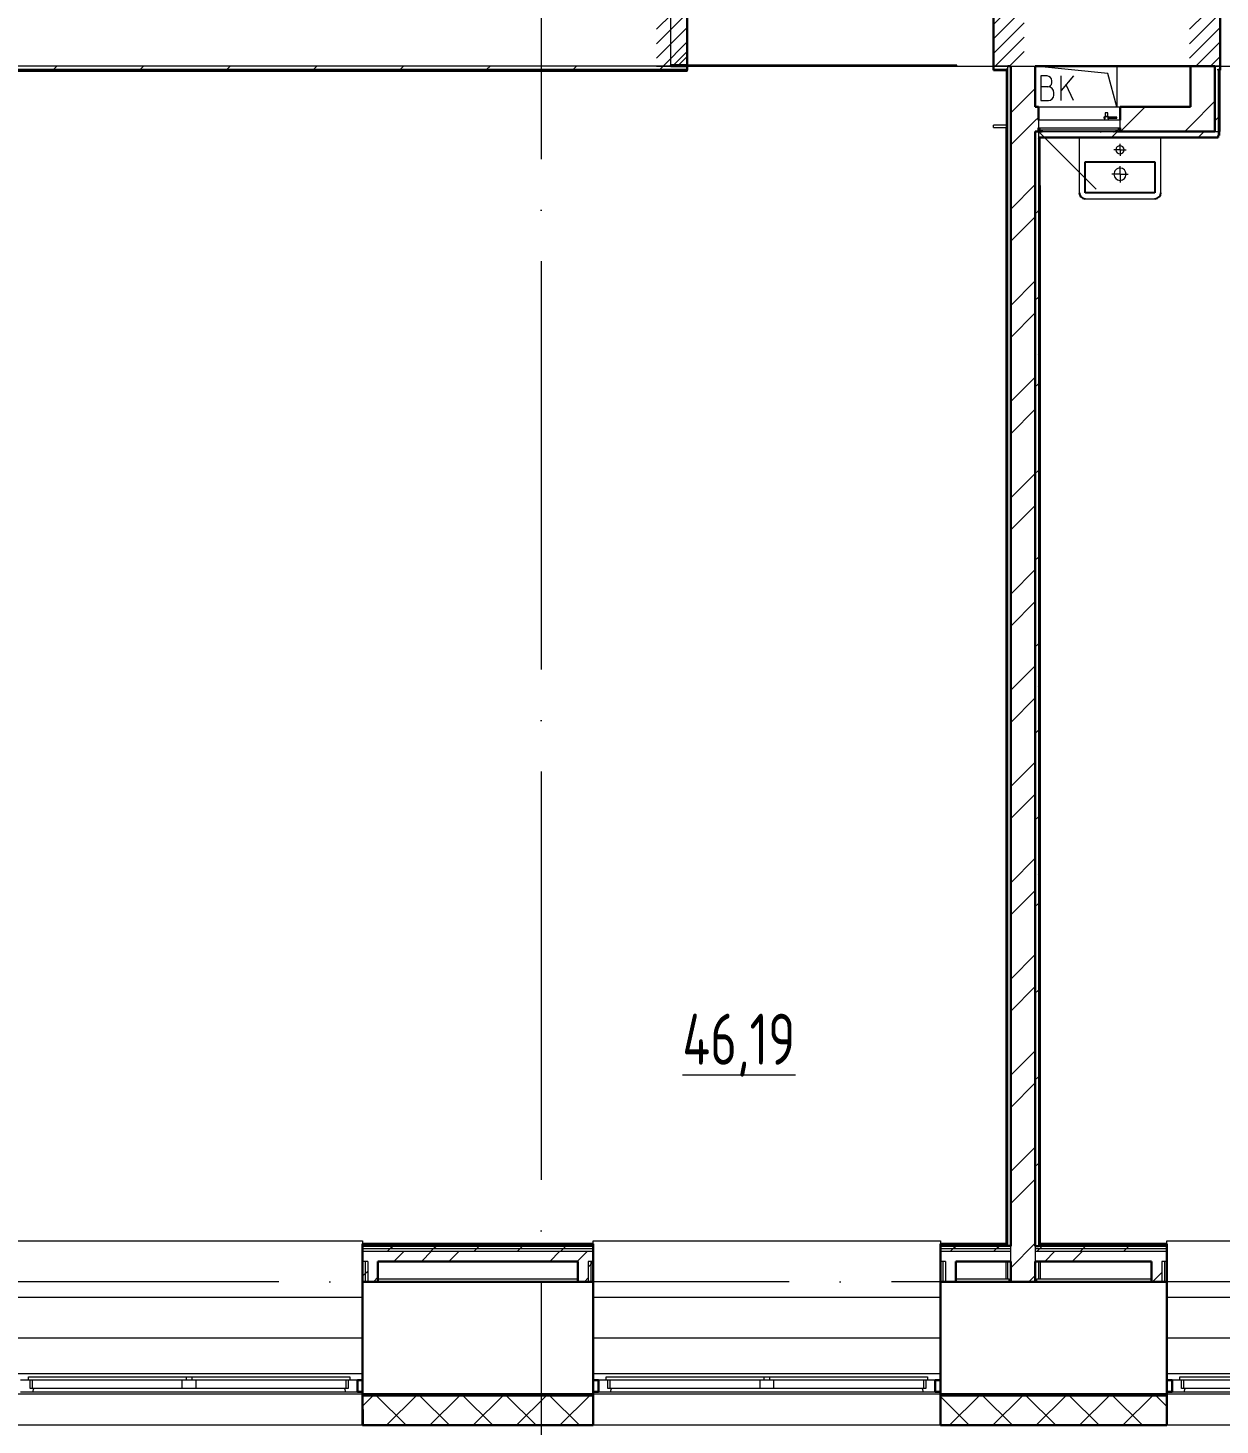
# Model space of a CAD drawing. Header units: millimetres. Extents: x -259809 to 472825, y -397243 to 31861.
# Drawn here: x -61820 to -55981, y -373534 to -366690 of the extents above; entities that cross this region are included whole.
import ezdxf

# ---------------------------------------------------------------- set-up
doc = ezdxf.new("R2010")
doc.units = ezdxf.units.MM
doc.linetypes.add('ADSK_Линия сетки', pattern=[25, 20, -2.5, 0, -2.5])
doc.linetypes.add('ADSK_Штриховая_ш2 п1_5', pattern=[4.5, 3, -1.5])
for name, color, linetype, lineweight in [('_ Окна', 252, 'Continuous', 30), ('Двери', 252, 'Continuous', 9), ('Марки помещений', 252, 'Continuous', 20), ('Оборудование', 8, 'Continuous', 18), ('Ограждение', 252, 'Continuous', 9), ('Окна', 252, 'Continuous', 9), ('Оси', 252, 'Continuous', 9), ('Перекрытие', 252, 'Continuous', 18), ('Стены внутренние', 252, 'Continuous', 18), ('Стены наружные', 252, 'Continuous', 18), ('Стены штриховка', 7, 'Continuous', 9)]:
    doc.layers.add(name, color=color, linetype=linetype, lineweight=lineweight)
doc.layers.add('Узлы', color=252, linetype='Continuous')
doc.styles.add('GOST Common_3', font='', dxfattribs={"height": 3.5})
doc.styles.get('GOST Common_3').set_extended_font_data('GOST 2.304 type A')

# ---------------------------------------------------------------- blocks, each defined once
blk = doc.blocks.new('1 этаж')
at = {"layer": 'Двери', "lineweight": 18, "true_color": 0x636466}
h = blk.add_hatch(dxfattribs=at)
h.set_pattern_fill('FP_2', color=251, style=0, pattern_type=2)
h.set_pattern_definition([(45, (-57965.8, -13995.313), (-35.3553, 35.3553), [])])
h.paths.add_polyline_path([(-56940.8, -14190.3), (-56940.8, -13800.3), (-57090.8, -13800.3), (-57090.8, -14190.3), (-57080.3, -14190.3)])
h.paths.add_polyline_path([(-58740.8, -14190.3), (-58590.8, -14190.3), (-58590.8, -13800.3), (-58740.8, -13800.3)])
h = blk.add_hatch(dxfattribs=at)
h.set_pattern_fill('FP_2', color=251, style=0, pattern_type=2)
h.set_pattern_definition([(45, (-55355.803, -13995.313), (-35.3553, 35.3553), [])])
h.paths.add_polyline_path([(-54330.8, -14190.3), (-54330.8, -13800.3), (-54480.8, -13800.3), (-54480.8, -14190.3), (-54470.3, -14190.3)])
h.paths.add_polyline_path([(-56130.8, -14190.3), (-55980.8, -14190.3), (-55980.8, -13800.3), (-56130.8, -13800.3)])
at = {"color": 251, "lineweight": 18, "true_color": 0x636466}
for p, q in [((-56530.4, -14226.2), (-56885.8, -14190.3)), ((-56485.8, -14390.3), (-56530.4, -14226.2)), ((-56485.8, -14190.3), (-56485.8, -14390.3)), ((-56828.4, -14238.5), (-56858.4, -14238.5)), ((-56858.4, -14238.5), (-56858.4, -14358.5)), ((-56825.1, -14291.9), (-56858.4, -14291.9)), ((-56805.1, -14271.9), (-56805.1, -14261.9)), ((-56698.4, -14238.5), (-56758.4, -14310)), ((-56758.4, -14358.5), (-56758.4, -14238.5)), ((-56698.4, -14358.5), (-56734.4, -14281.4)), ((-56858.4, -14358.5), (-56821.8, -14358.5)), ((-56795.1, -14331.9), (-56795.1, -14321.9))]:
    blk.add_line(p, q, dxfattribs=at)
for centre, radius, start, end in [((-56828.4, -14261.9), 23.3, 0, 90), ((-56825.1, -14271.9), 20, 270, 0), ((-56825.1, -14321.9), 30, 0, 90), ((-56821.8, -14331.9), 26.7, 270, 0)]:
    blk.add_arc(centre, radius, start, end, dxfattribs=at)
at = {"layer": '_ Окна', "color": 251, "lineweight": 18, "true_color": 0x636466}
for p, q in [((-61817.8, -20627.3), (-61855.8, -20627.3)), ((-61809.8, -20668.3), (-61809.8, -20627.3)), ((-61797.8, -20668.3), (-61809.8, -20668.3)), ((-61796.4, -20685.3), (-61791.8, -20668.3)), ((-60269.8, -20668.3), (-60265.2, -20685.3)), ((-60251.8, -20668.3), (-60263.8, -20668.3)), ((-60251.8, -20627.3), (-60251.8, -20668.3)), ((-60205.8, -20627.3), (-60243.8, -20627.3)), ((-60205.8, -20685.3), (-60205.8, -20627.3)), ((-58987.8, -20627.3), (-59025.8, -20627.3)), ((-59025.8, -20627.3), (-59025.8, -20685.3)), ((-58979.8, -20668.3), (-58979.8, -20627.3)), ((-58967.8, -20668.3), (-58979.8, -20668.3)), ((-58966.4, -20685.3), (-58961.8, -20668.3)), ((-57439.8, -20668.3), (-57435.2, -20685.3)), ((-57421.8, -20668.3), (-57433.8, -20668.3)), ((-57421.8, -20627.3), (-57421.8, -20668.3)), ((-57375.8, -20627.3), (-57413.8, -20627.3)), ((-57375.8, -20685.3), (-57375.8, -20627.3)), ((-56177.8, -20627.3), (-56215.8, -20627.3)), ((-56215.8, -20627.3), (-56215.8, -20685.3)), ((-56169.8, -20668.3), (-56169.8, -20627.3)), ((-56157.8, -20668.3), (-56169.8, -20668.3)), ((-56156.4, -20685.3), (-56151.8, -20668.3)), ((-61855.8, -20685.3), (-61796.4, -20685.3)), ((-60265.2, -20685.3), (-60205.8, -20685.3)), ((-59025.8, -20685.3), (-58966.4, -20685.3)), ((-57435.2, -20685.3), (-57375.8, -20685.3)), ((-56215.8, -20685.3), (-56156.4, -20685.3))]:
    blk.add_line(p, q, dxfattribs=at)
at = {"layer": '_ Окна', "color": 251, "true_color": 0x636466}
for p, q in [((-60180.8, -20627.3), (-60205.8, -20627.3)), ((-60205.8, -20627.3), (-60205.8, -20685.3)), ((-59025.8, -20627.3), (-59050.8, -20627.3)), ((-59025.8, -20685.3), (-59025.8, -20627.3)), ((-57350.8, -20627.3), (-57375.8, -20627.3)), ((-57375.8, -20627.3), (-57375.8, -20685.3)), ((-56215.8, -20627.3), (-56240.8, -20627.3)), ((-56215.8, -20685.3), (-56215.8, -20627.3)), ((-60205.8, -20685.3), (-60180.8, -20685.3)), ((-59050.8, -20685.3), (-59025.8, -20685.3)), ((-57375.8, -20685.3), (-57350.8, -20685.3)), ((-56240.8, -20685.3), (-56215.8, -20685.3))]:
    blk.add_line(p, q, dxfattribs=at)
at = {"layer": 'Двери', "color": 251, "linetype": 'ADSK_Штриховая_ш2 п1_5', "true_color": 0x636466}
for p, q in [((-58590.8, -14190.3), (-58590.8, -13800.3)), ((-57090.8, -13800.3), (-57090.8, -14190.3)), ((-55980.8, -14190.3), (-55980.8, -13800.3)), ((-58740.8, -14190.3), (-58590.8, -14190.3)), ((-57090.8, -14190.3), (-56940.8, -14190.3)), ((-56130.8, -14190.3), (-55980.8, -14190.3))]:
    blk.add_line(p, q, dxfattribs=at)
at = {"layer": 'Оборудование', "color": 251, "true_color": 0x636466}
for p, q in [((-56542.1, -14439.9), (-56550.4, -14439.9)), ((-56550.4, -14439.9), (-56550.4, -14444.9)), ((-56547, -14439.4), (-56547, -14455.3)), ((-56527.7, -14439.4), (-56547, -14439.4)), ((-56543.4, -14437.5), (-56545.4, -14439.4)), ((-56543.4, -14420), (-56543.4, -14437.5)), ((-56531.2, -14420), (-56543.4, -14420)), ((-56531.2, -14437.5), (-56543.4, -14437.5)), ((-56486.7, -14439.9), (-56532.5, -14439.9)), ((-56531.2, -14437.5), (-56531.2, -14420)), ((-56529.2, -14439.4), (-56531.2, -14437.5)), ((-56527.7, -14455.3), (-56527.7, -14439.4)), ((-56486.7, -14444.9), (-56486.7, -14439.9)), ((-56870.8, -14455.3), (-56870.8, -14491.7)), ((-56470.8, -14455.3), (-56870.8, -14455.3)), ((-56869.9, -14492.6), (-56471.7, -14492.6)), ((-56863.8, -14492.6), (-56863.8, -14502.4)), ((-56862.8, -14503.3), (-56478.8, -14503.3)), ((-56851.8, -14504.8), (-56851.8, -14510.3)), ((-56550.4, -14444.9), (-56542.1, -14444.9)), ((-56532.5, -14444.9), (-56486.7, -14444.9)), ((-56489.8, -14510.3), (-56489.8, -14504.8)), ((-56477.8, -14502.4), (-56477.8, -14492.6)), ((-56470.8, -14491.7), (-56470.8, -14455.3)), ((-56870.8, -14510.3), (-56588, -14793.2)), ((-56851.8, -14510.3), (-56489.8, -14510.3)), ((-56567.3, -14510.3), (-56567.3, -14512.3)), ((-56567.3, -14512.3), (-56563.3, -14512.3)), ((-56502.8, -14512.3), (-56563.3, -14512.3)), ((-56502.8, -14512.3), (-56498.8, -14512.3)), ((-56498.8, -14512.3), (-56498.8, -14510.3))]:
    blk.add_line(p, q, dxfattribs=at)
for points, knots in [([(-56870.8, -14491.7), (-56870.8, -14491.8), (-56870.8, -14491.9), (-56870.7, -14492.2), (-56870.5, -14492.4), (-56870.4, -14492.5), (-56870.2, -14492.5), (-56870.1, -14492.6), (-56870, -14492.6), (-56869.9, -14492.6)], [-1, -1, -1, -1, -0.833333, -0.666667, -0.5, -0.333333, -0.25, -0.166667, 0, 0, 0, 0]), ([(-56863.8, -14502.4), (-56863.8, -14502.4), (-56863.8, -14502.6), (-56863.7, -14502.8), (-56863.6, -14503), (-56863.4, -14503.1), (-56863.3, -14503.2), (-56863.2, -14503.2), (-56863.1, -14503.3), (-56862.9, -14503.3), (-56862.8, -14503.3)], [-1, -1, -1, -1, -0.833333, -0.666667, -0.541667, -0.416667, -0.333333, -0.25, -0.166667, 0, 0, 0, 0]), ([(-56853.3, -14503.3), (-56853.2, -14503.3), (-56853, -14503.3), (-56852.7, -14503.4), (-56852.6, -14503.5), (-56852.4, -14503.6), (-56852.2, -14503.8), (-56852.1, -14503.9), (-56852, -14504.1), (-56851.9, -14504.3), (-56851.8, -14504.5), (-56851.8, -14504.7), (-56851.8, -14504.8)], [-1, -1, -1, -1, -0.833333, -0.75, -0.666667, -0.583333, -0.5, -0.416667, -0.333333, -0.25, -0.166667, 0, 0, 0, 0]), ([(-56489.8, -14504.8), (-56489.8, -14504.7), (-56489.8, -14504.5), (-56489.7, -14504.3), (-56489.6, -14504.1), (-56489.5, -14503.9), (-56489.4, -14503.8), (-56489.2, -14503.6), (-56489, -14503.5), (-56488.9, -14503.4), (-56488.6, -14503.3), (-56488.4, -14503.3), (-56488.3, -14503.3)], [0, 0, 0, 0, 0.166667, 0.25, 0.333333, 0.416667, 0.5, 0.583333, 0.666667, 0.75, 0.833333, 1, 1, 1, 1]), ([(-56478.8, -14503.3), (-56478.7, -14503.3), (-56478.5, -14503.3), (-56478.4, -14503.2), (-56478.3, -14503.2), (-56478.2, -14503.1), (-56478, -14503), (-56477.9, -14502.8), (-56477.8, -14502.6), (-56477.8, -14502.4), (-56477.8, -14502.4)], [0, 0, 0, 0, 0.166667, 0.25, 0.333333, 0.416667, 0.541667, 0.666667, 0.833333, 1, 1, 1, 1]), ([(-56471.7, -14492.6), (-56471.6, -14492.6), (-56471.5, -14492.6), (-56471.4, -14492.5), (-56471.2, -14492.5), (-56471.1, -14492.4), (-56470.9, -14492.2), (-56470.8, -14491.9), (-56470.8, -14491.8), (-56470.8, -14491.7)], [0, 0, 0, 0, 0.166667, 0.25, 0.333333, 0.5, 0.666667, 0.833333, 1, 1, 1, 1])]:
    blk.add_open_spline(points, degree=3, knots=knots, dxfattribs=at)
at = {"layer": 'Ограждение', "color": 251, "true_color": 0x636466}
for p, q in [((-64012.8, -14215.3), (-58590.8, -14215.3)), ((-58590.8, -14210.3), (-58590.8, -14215.3)), ((-55980.8, -14510.3), (-55980.8, -14210.3)), ((-57090.8, -14490.3), (-57090.8, -14480.3)), ((-57025.8, -14480.3), (-57090.8, -14480.3)), ((-57090.8, -14490.3), (-57030.8, -14490.3)), ((-57025.8, -14485.3), (-57030.8, -14490.3)), ((-57030.8, -14490.3), (-57030.8, -19960.4)), ((-55980.8, -14510.3), (-55985.8, -14510.3)), ((-56865.8, -14775.3), (-56860.8, -14775.3)), ((-56860.8, -19960.4), (-56860.8, -14775.3)), ((-61880.8, -19945.3), (-60180.8, -19945.3)), ((-60180.8, -19945.3), (-60180.8, -19960.3)), ((-59050.8, -19960.3), (-59050.8, -19945.3)), ((-59050.8, -19945.3), (-57350.8, -19945.3)), ((-57350.8, -19945.3), (-57350.8, -19960.3)), ((-56240.8, -19960.3), (-56240.8, -19945.3)), ((-56240.8, -19945.3), (-54540.8, -19945.3)), ((-57030.8, -20045.3), (-57030.8, -20130.3)), ((-57020.8, -20130.3), (-57020.8, -20045.3)), ((-56870.8, -20045.3), (-56870.8, -20130.3)), ((-56860.8, -20130.3), (-56860.8, -20045.3)), ((-61880.8, -20220.3), (-60180.8, -20220.3)), ((-59050.8, -20220.3), (-57350.8, -20220.3)), ((-56240.8, -20220.3), (-54540.8, -20220.3)), ((-61880.8, -20420.3), (-60180.8, -20420.3)), ((-59050.8, -20420.3), (-57350.8, -20420.3)), ((-56240.8, -20420.3), (-54540.8, -20420.3)), ((-61880.8, -20595.3), (-60180.8, -20595.3)), ((-59050.8, -20595.3), (-57350.8, -20595.3)), ((-56240.8, -20595.3), (-54540.8, -20595.3))]:
    blk.add_line(p, q, dxfattribs=at)
at = {"layer": 'Окна', "color": 251, "true_color": 0x636466}
for p, q in [((-61817.8, -20610.3), (-61045.8, -20610.3)), ((-61817.8, -20627.3), (-61817.8, -20610.3)), ((-61045.8, -20627.3), (-61817.8, -20627.3)), ((-61797.8, -20668.3), (-61797.8, -20627.3)), ((-61065.8, -20668.3), (-61797.8, -20668.3)), ((-61065.8, -20627.3), (-61065.8, -20668.3)), ((-60995.8, -20668.3), (-61065.8, -20668.3)), ((-61045.8, -20610.3), (-61015.8, -20610.3)), ((-61045.8, -20610.3), (-61045.8, -20627.3)), ((-61015.8, -20627.3), (-61045.8, -20627.3)), ((-61015.8, -20610.3), (-60243.8, -20610.3)), ((-61015.8, -20627.3), (-61015.8, -20610.3)), ((-60243.8, -20627.3), (-61015.8, -20627.3)), ((-60995.8, -20668.3), (-60995.8, -20627.3)), ((-60263.8, -20668.3), (-60995.8, -20668.3)), ((-60263.8, -20627.3), (-60263.8, -20668.3)), ((-60243.8, -20610.3), (-60243.8, -20627.3)), ((-58987.8, -20610.3), (-58215.8, -20610.3)), ((-58987.8, -20627.3), (-58987.8, -20610.3)), ((-58215.8, -20627.3), (-58987.8, -20627.3)), ((-58967.8, -20668.3), (-58967.8, -20627.3)), ((-58235.8, -20668.3), (-58967.8, -20668.3)), ((-58235.8, -20627.3), (-58235.8, -20668.3)), ((-58165.8, -20668.3), (-58235.8, -20668.3)), ((-58215.8, -20610.3), (-58185.8, -20610.3)), ((-58215.8, -20610.3), (-58215.8, -20627.3)), ((-58185.8, -20627.3), (-58215.8, -20627.3)), ((-58185.8, -20610.3), (-57413.8, -20610.3)), ((-58185.8, -20627.3), (-58185.8, -20610.3)), ((-57413.8, -20627.3), (-58185.8, -20627.3)), ((-58165.8, -20668.3), (-58165.8, -20627.3)), ((-57433.8, -20668.3), (-58165.8, -20668.3)), ((-57433.8, -20627.3), (-57433.8, -20668.3)), ((-57413.8, -20610.3), (-57413.8, -20627.3)), ((-56177.8, -20610.3), (-55405.8, -20610.3)), ((-56177.8, -20627.3), (-56177.8, -20610.3)), ((-55405.8, -20627.3), (-56177.8, -20627.3)), ((-56157.8, -20668.3), (-56157.8, -20627.3)), ((-55425.8, -20668.3), (-56157.8, -20668.3)), ((-61796.4, -20685.3), (-60265.2, -20685.3)), ((-58966.4, -20685.3), (-57435.2, -20685.3)), ((-56156.4, -20685.3), (-54625.2, -20685.3))]:
    blk.add_line(p, q, dxfattribs=at)
at = {"layer": 'Оси', "color": 251, "linetype": 'ADSK_Линия сетки', "ltscale": 100, "true_color": 0x636466}
for p, q in [((-59305.8, -2645.3), (-59305.8, -33771.4)), ((4411.5, -20145.3), (-72528.1, -20145.3))]:
    blk.add_line(p, q, dxfattribs=at)
at = {"layer": 'Перекрытие', "color": 251, "ltscale": 100, "true_color": 0x636466}
blk.add_line((-56485.8, -14190.3), (-56485.8, -14390.3), dxfattribs=at)
at = {"layer": 'Стены внутренние', "color": 251, "true_color": 0x636466}
for p, q in [((-58670.8, -14185.3), (-58670.8, -13805.3)), ((-58590.8, -14190.3), (-57020.8, -14190.3)), ((-57270.8, -14190.3), (-57270.8, -14185.3)), ((-57005.8, -14190.3), (-56885.8, -14190.3)), ((-55980.8, -14190.3), (-54480.8, -14190.3)), ((-60180.8, -20695.3), (-61880.8, -20695.3)), ((-57350.8, -20695.3), (-59050.8, -20695.3)), ((-54540.8, -20695.3), (-56240.8, -20695.3)), ((-60180.8, -20847.3), (-61880.8, -20847.3)), ((-57350.8, -20847.3), (-59050.8, -20847.3)), ((-54540.8, -20847.3), (-56240.8, -20847.3))]:
    blk.add_line(p, q, dxfattribs=at)
at = {"layer": 'Стены внутренние', "color": 251, "lineweight": 30, "true_color": 0x636466}
for p, q in [((-57090.8, -13800.3), (-57090.8, -14190.3)), ((-55980.8, -14190.3), (-55980.8, -13800.3)), ((-58670.8, -14190.3), (-58670.8, -14185.3)), ((-57020.8, -14190.3), (-57005.8, -14190.3)), ((-56885.8, -14190.3), (-56125.8, -14190.3)), ((-60180.8, -20145.3), (-60180.8, -20695.3)), ((-59125.8, -20145.3), (-60105.8, -20145.3)), ((-59050.8, -20695.3), (-59050.8, -20145.3)), ((-57350.8, -20145.3), (-57350.8, -20695.3)), ((-57005.8, -20145.3), (-57275.8, -20145.3)), ((-56315.8, -20145.3), (-56885.8, -20145.3)), ((-56240.8, -20695.3), (-56240.8, -20145.3)), ((-60180.8, -20695.3), (-59050.8, -20695.3)), ((-60180.8, -20705.3), (-60180.8, -20847.3)), ((-59050.8, -20847.3), (-59050.8, -20705.3)), ((-57350.8, -20695.3), (-56240.8, -20695.3)), ((-57350.8, -20705.3), (-57350.8, -20847.3)), ((-56240.8, -20847.3), (-56240.8, -20705.3)), ((-60180.8, -20847.3), (-59050.8, -20847.3)), ((-57350.8, -20847.3), (-56240.8, -20847.3))]:
    blk.add_line(p, q, dxfattribs=at)
at = {"layer": 'Стены внутренние', "color": 251, "linetype": 'Continuous', "lineweight": 9, "true_color": 0x636466}
for p, q in [((-60180.8, -20754.1), (-60132, -20705.3)), ((-59970.5, -20845.3), (-60110.5, -20705.3)), ((-60059.9, -20845.3), (-59919.9, -20705.3)), ((-59758.3, -20845.3), (-59898.3, -20705.3)), ((-59847.8, -20845.3), (-59707.8, -20705.3)), ((-59546.2, -20845.3), (-59686.2, -20705.3)), ((-59635.6, -20845.3), (-59495.6, -20705.3)), ((-59334.1, -20845.3), (-59474.1, -20705.3)), ((-59423.5, -20845.3), (-59283.5, -20705.3)), ((-59121.9, -20845.3), (-59261.9, -20705.3)), ((-59211.4, -20845.3), (-59071.4, -20705.3)), ((-57212.7, -20845.3), (-57350.8, -20707.3)), ((-57302.2, -20845.3), (-57162.2, -20705.3)), ((-57000.6, -20845.3), (-57140.6, -20705.3)), ((-57090.1, -20845.3), (-56950.1, -20705.3)), ((-56788.5, -20845.3), (-56928.5, -20705.3)), ((-56877.9, -20845.3), (-56737.9, -20705.3)), ((-56576.3, -20845.3), (-56716.3, -20705.3)), ((-56665.8, -20845.3), (-56525.8, -20705.3)), ((-56364.2, -20845.3), (-56504.2, -20705.3)), ((-56453.7, -20845.3), (-56313.7, -20705.3)), ((-56240.8, -20756.6), (-56292.1, -20705.3)), ((-57154.4, -20847.3), (-57155.5, -20845.3)), ((-56802.4, -20847.3), (-56803.6, -20845.3)), ((-56588.5, -20845.3), (-56589.6, -20847.3))]:
    blk.add_line(p, q, dxfattribs=at)
at = {"layer": 'Стены наружные', "color": 251, "lineweight": 30, "true_color": 0x636466}
for p, q in [((-58590.8, -14185.3), (-58590.8, -13805.3)), ((-64012.8, -14210.3), (-58590.8, -14210.3)), ((-58670.8, -14185.3), (-58590.8, -14185.3)), ((-58590.8, -14190.3), (-58670.8, -14190.3)), ((-58590.8, -14210.3), (-58590.8, -14190.3)), ((-57090.8, -14190.3), (-57090.8, -14210.3)), ((-57090.8, -14210.3), (-57025.8, -14210.3)), ((-57025.8, -14205.3), (-57020.8, -14205.3)), ((-57025.8, -14210.3), (-57025.8, -19960.3)), ((-57005.8, -14190.3), (-57020.8, -14190.3)), ((-57005.8, -14190.3), (-57005.8, -19970.3)), ((-56885.8, -14390.3), (-56885.8, -14190.3)), ((-56125.8, -14190.3), (-56125.8, -14390.3)), ((-56005.8, -14190.3), (-56125.8, -14190.3)), ((-56005.8, -14510.3), (-56005.8, -14190.3)), ((-55990.8, -14205.3), (-55990.8, -14210.3)), ((-55985.8, -14210.3), (-55980.8, -14210.3)), ((-55985.8, -14530.3), (-55985.8, -14210.3)), ((-55980.8, -14210.3), (-55980.8, -14190.3)), ((-56870.8, -14390.3), (-56885.8, -14390.3)), ((-56870.8, -14455.3), (-56870.8, -14390.3)), ((-56125.8, -14390.3), (-56470.8, -14390.3)), ((-56470.8, -14390.3), (-56470.8, -14455.3)), ((-56870.8, -14510.3), (-56870.8, -14491.9)), ((-56470.8, -14491.9), (-56470.8, -14510.3)), ((-56885.8, -19970.3), (-56885.8, -14510.3)), ((-56851.8, -14510.3), (-56885.8, -14510.3)), ((-56865.8, -19960.3), (-56865.8, -14540.3)), ((-56865.8, -14540.3), (-55990.8, -14540.3)), ((-56005.8, -14510.3), (-56489.8, -14510.3)), ((-55990.8, -14530.3), (-55985.8, -14530.3)), ((-55990.8, -14540.3), (-55990.8, -14530.3)), ((-60180.8, -19960.3), (-60180.8, -20145.3)), ((-59050.8, -19960.3), (-60180.8, -19960.3)), ((-59050.8, -20145.3), (-59050.8, -19960.3)), ((-57350.8, -19960.3), (-57350.8, -20145.3)), ((-57025.8, -19960.3), (-57350.8, -19960.3)), ((-57020.8, -19965.3), (-57025.8, -19965.3)), ((-56885.8, -19970.3), (-56870.8, -19970.3)), ((-56865.8, -19965.3), (-56870.8, -19965.3)), ((-56240.8, -19960.3), (-56865.8, -19960.3)), ((-56240.8, -20145.3), (-56240.8, -19960.3)), ((-60105.8, -20045.3), (-59125.8, -20045.3)), ((-60105.8, -20145.3), (-60105.8, -20045.3)), ((-59125.8, -20045.3), (-59125.8, -20145.3)), ((-57275.8, -20045.3), (-57005.8, -20045.3)), ((-57275.8, -20145.3), (-57275.8, -20045.3)), ((-57005.8, -20045.3), (-57005.8, -20145.3)), ((-56885.8, -20145.3), (-56885.8, -20045.3)), ((-56885.8, -20045.3), (-56315.8, -20045.3)), ((-56315.8, -20045.3), (-56315.8, -20145.3)), ((-60180.8, -20145.3), (-60105.8, -20145.3)), ((-59125.8, -20145.3), (-59050.8, -20145.3)), ((-57350.8, -20145.3), (-57275.8, -20145.3)), ((-57005.8, -20145.3), (-56885.8, -20145.3)), ((-56315.8, -20145.3), (-56240.8, -20145.3)), ((-60180.8, -20695.3), (-60180.8, -20705.3)), ((-59050.8, -20705.3), (-59050.8, -20695.3)), ((-57350.8, -20695.3), (-57350.8, -20705.3)), ((-56240.8, -20705.3), (-56240.8, -20695.3))]:
    blk.add_line(p, q, dxfattribs=at)
at = {"layer": 'Стены наружные', "color": 251, "linetype": 'Continuous', "lineweight": 9, "true_color": 0x636466}
for p, q in [((-58657.6, -14185.3), (-58590.8, -14118.5)), ((-61768.8, -14210.3), (-61763.8, -14205.3)), ((-61698.1, -14210.3), (-61693.1, -14205.3)), ((-61693.1, -14205.3), (-61678.1, -14190.3)), ((-61627.4, -14210.3), (-61622.4, -14205.3)), ((-61556.6, -14210.3), (-61551.6, -14205.3)), ((-61485.9, -14210.3), (-61480.9, -14205.3)), ((-61415.2, -14210.3), (-61410.2, -14205.3)), ((-61344.5, -14210.3), (-61339.5, -14205.3)), ((-61273.8, -14210.3), (-61268.8, -14205.3)), ((-61268.8, -14205.3), (-61253.8, -14190.3)), ((-61203.1, -14210.3), (-61198.1, -14205.3)), ((-61132.4, -14210.3), (-61127.4, -14205.3)), ((-61061.7, -14210.3), (-61056.7, -14205.3)), ((-60991, -14210.3), (-60986, -14205.3)), ((-60920.2, -14210.3), (-60915.2, -14205.3)), ((-60849.5, -14210.3), (-60844.5, -14205.3)), ((-60844.5, -14205.3), (-60829.5, -14190.3)), ((-60778.8, -14210.3), (-60773.8, -14205.3)), ((-60708.1, -14210.3), (-60703.1, -14205.3)), ((-60637.4, -14210.3), (-60632.4, -14205.3)), ((-60566.7, -14210.3), (-60561.7, -14205.3)), ((-60496, -14210.3), (-60491, -14205.3)), ((-60425.3, -14210.3), (-60420.3, -14205.3)), ((-60420.3, -14205.3), (-60405.3, -14190.3)), ((-60354.6, -14210.3), (-60349.6, -14205.3)), ((-60283.8, -14210.3), (-60278.8, -14205.3)), ((-60213.1, -14210.3), (-60208.1, -14205.3)), ((-60142.4, -14210.3), (-60137.4, -14205.3)), ((-60071.7, -14210.3), (-60066.7, -14205.3)), ((-60001, -14210.3), (-59996, -14205.3)), ((-59996, -14205.3), (-59981, -14190.3)), ((-59930.3, -14210.3), (-59925.3, -14205.3)), ((-59859.6, -14210.3), (-59854.6, -14205.3)), ((-59788.9, -14210.3), (-59783.9, -14205.3)), ((-59718.2, -14210.3), (-59713.2, -14205.3)), ((-59647.5, -14210.3), (-59642.5, -14205.3)), ((-59576.7, -14210.3), (-59571.7, -14205.3)), ((-59571.7, -14205.3), (-59556.7, -14190.3)), ((-59506, -14210.3), (-59501, -14205.3)), ((-59435.3, -14210.3), (-59430.3, -14205.3)), ((-59364.6, -14210.3), (-59359.6, -14205.3)), ((-59293.9, -14210.3), (-59288.9, -14205.3)), ((-59223.2, -14210.3), (-59218.2, -14205.3)), ((-59152.5, -14210.3), (-59147.5, -14205.3)), ((-59147.5, -14205.3), (-59132.5, -14190.3)), ((-59081.8, -14210.3), (-59076.8, -14205.3)), ((-59011.1, -14210.3), (-59006.1, -14205.3)), ((-58940.3, -14210.3), (-58935.3, -14205.3)), ((-58869.6, -14210.3), (-58864.6, -14205.3)), ((-58798.9, -14210.3), (-58793.9, -14205.3)), ((-58728.2, -14210.3), (-58723.2, -14205.3)), ((-58723.2, -14205.3), (-58708.2, -14190.3)), ((-58657.5, -14210.3), (-58652.5, -14205.3)), ((-57031.2, -14210.3), (-57026.2, -14205.3)), ((-57026.2, -14205.3), (-57020.8, -14200)), ((-55990.8, -14230.6), (-55985.8, -14225.6)), ((-57025.8, -14275.7), (-57020.8, -14270.7)), ((-57005.8, -14419.4), (-56885.8, -14299.4)), ((-55990.8, -14301.3), (-55985.8, -14296.3)), ((-57025.8, -14346.4), (-57020.8, -14341.4)), ((-56125.8, -14482.3), (-56005.8, -14362.3)), ((-55990.8, -14372), (-55985.8, -14367)), ((-57025.8, -14417.1), (-57020.8, -14412.1)), ((-56468.1, -14510.3), (-56348.1, -14390.3)), ((-55990.8, -14442.8), (-55985.8, -14437.8)), ((-57025.8, -14487.8), (-57020.8, -14482.8)), ((-57005.8, -14576.5), (-56885.8, -14456.5)), ((-56885.8, -14456.5), (-56870.8, -14441.5)), ((-56153.8, -14510.3), (-56125.8, -14482.3)), ((-56005.8, -14457.8), (-55990.8, -14442.8)), ((-55990.8, -14513.5), (-55985.8, -14508.5)), ((-57025.8, -14558.5), (-57020.8, -14553.5)), ((-56870.8, -14544.9), (-56866.2, -14540.3)), ((-56512.6, -14540.3), (-56482.6, -14510.3)), ((-56088.4, -14540.3), (-56058.4, -14510.3)), ((-57025.8, -14629.2), (-57020.8, -14624.2)), ((-56870.8, -14615.6), (-56865.8, -14610.6)), ((-57025.8, -14699.9), (-57020.8, -14694.9)), ((-56870.8, -14686.4), (-56865.8, -14681.4)), ((-57025.8, -14770.6), (-57020.8, -14765.6)), ((-57005.8, -14890.8), (-56885.8, -14770.8)), ((-56870.8, -14757.1), (-56865.8, -14752.1)), ((-57025.8, -14841.4), (-57020.8, -14836.4)), ((-56870.8, -14827.8), (-56865.8, -14822.8)), ((-57025.8, -14912.1), (-57020.8, -14907.1)), ((-56885.8, -14913.5), (-56870.8, -14898.5)), ((-56870.8, -14898.5), (-56865.8, -14893.5)), ((-57025.8, -14982.8), (-57020.8, -14977.8)), ((-57005.8, -15048), (-56885.8, -14928)), ((-56870.8, -14969.2), (-56865.8, -14964.2)), ((-57025.8, -15053.5), (-57020.8, -15048.5)), ((-56870.8, -15039.9), (-56865.8, -15034.9)), ((-57025.8, -15124.2), (-57020.8, -15119.2)), ((-56870.8, -15110.6), (-56865.8, -15105.6)), ((-57025.8, -15194.9), (-57020.8, -15189.9)), ((-56870.8, -15181.3), (-56865.8, -15176.3)), ((-57025.8, -15265.6), (-57020.8, -15260.6)), ((-57005.8, -15362.3), (-56885.8, -15242.3)), ((-56870.8, -15252), (-56865.8, -15247)), ((-56885.8, -15337.7), (-56870.8, -15322.7)), ((-56870.8, -15322.7), (-56865.8, -15317.7)), ((-57025.8, -15336.3), (-57020.8, -15331.3)), ((-56870.8, -15393.5), (-56865.8, -15388.5)), ((-57025.8, -15407), (-57020.8, -15402)), ((-57005.8, -15519.4), (-56885.8, -15399.4)), ((-56870.8, -15464.2), (-56865.8, -15459.2)), ((-57025.8, -15477.7), (-57020.8, -15472.7)), ((-56870.8, -15534.9), (-56865.8, -15529.9)), ((-57025.8, -15548.5), (-57020.8, -15543.5)), ((-56870.8, -15605.6), (-56865.8, -15600.6)), ((-57025.8, -15619.2), (-57020.8, -15614.2)), ((-56870.8, -15676.3), (-56865.8, -15671.3)), ((-57025.8, -15689.9), (-57020.8, -15684.9)), ((-57005.8, -15833.8), (-56885.8, -15713.8)), ((-57025.8, -15760.6), (-57020.8, -15755.6)), ((-56885.8, -15762), (-56870.8, -15747)), ((-56870.8, -15747), (-56865.8, -15742)), ((-57025.8, -15831.3), (-57020.8, -15826.3)), ((-57005.8, -15990.9), (-56885.8, -15870.9)), ((-56870.8, -15817.7), (-56865.8, -15812.7)), ((-57025.8, -15902), (-57020.8, -15897)), ((-56870.8, -15888.4), (-56865.8, -15883.4)), ((-57025.8, -15972.7), (-57020.8, -15967.7)), ((-56870.8, -15959.1), (-56865.8, -15954.1)), ((-57025.8, -16043.4), (-57020.8, -16038.4)), ((-56870.8, -16029.9), (-56865.8, -16024.9)), ((-57025.8, -16114.1), (-57020.8, -16109.1)), ((-56870.8, -16100.6), (-56865.8, -16095.6)), ((-57025.8, -16184.9), (-57020.8, -16179.9)), ((-57005.8, -16305.2), (-56885.8, -16185.2)), ((-56885.8, -16186.3), (-56870.8, -16171.3)), ((-56870.8, -16171.3), (-56865.8, -16166.3)), ((-57025.8, -16255.6), (-57020.8, -16250.6)), ((-56870.8, -16242), (-56865.8, -16237)), ((-57025.8, -16326.3), (-57020.8, -16321.3)), ((-57005.8, -16462.4), (-56885.8, -16342.4)), ((-56870.8, -16312.7), (-56865.8, -16307.7)), ((-57025.8, -16397), (-57020.8, -16392)), ((-56870.8, -16383.4), (-56865.8, -16378.4)), ((-57025.8, -16467.7), (-57020.8, -16462.7)), ((-56870.8, -16454.1), (-56865.8, -16449.1)), ((-57025.8, -16538.4), (-57020.8, -16533.4)), ((-56870.8, -16524.8), (-56865.8, -16519.8)), ((-57025.8, -16609.1), (-57020.8, -16604.1)), ((-56885.8, -16610.5), (-56870.8, -16595.5)), ((-56870.8, -16595.5), (-56865.8, -16590.5)), ((-57025.8, -16679.8), (-57020.8, -16674.8)), ((-57005.8, -16776.7), (-56885.8, -16656.7)), ((-56870.8, -16666.3), (-56865.8, -16661.3)), ((-57025.8, -16750.5), (-57020.8, -16745.5)), ((-56870.8, -16737), (-56865.8, -16732)), ((-57025.8, -16821.3), (-57020.8, -16816.3)), ((-57005.8, -16933.8), (-56885.8, -16813.8)), ((-56870.8, -16807.7), (-56865.8, -16802.7)), ((-57025.8, -16892), (-57020.8, -16887)), ((-56870.8, -16878.4), (-56865.8, -16873.4)), ((-57025.8, -16962.7), (-57020.8, -16957.7)), ((-56870.8, -16949.1), (-56865.8, -16944.1)), ((-57025.8, -17033.4), (-57020.8, -17028.4)), ((-56885.8, -17034.8), (-56870.8, -17019.8)), ((-56870.8, -17019.8), (-56865.8, -17014.8)), ((-57025.8, -17104.1), (-57020.8, -17099.1)), ((-56870.8, -17090.5), (-56865.8, -17085.5)), ((-57025.8, -17174.8), (-57020.8, -17169.8)), ((-57005.8, -17248.1), (-56885.8, -17128.1)), ((-56870.8, -17161.2), (-56865.8, -17156.2)), ((-57025.8, -17245.5), (-57020.8, -17240.5)), ((-56870.8, -17231.9), (-56865.8, -17226.9)), ((-57025.8, -17316.2), (-57020.8, -17311.2)), ((-57005.8, -17405.3), (-56885.8, -17285.3)), ((-56870.8, -17302.6), (-56865.8, -17297.6)), ((-57025.8, -17386.9), (-57020.8, -17381.9)), ((-56870.8, -17373.4), (-56865.8, -17368.4)), ((-56885.8, -17459.1), (-56870.8, -17444.1)), ((-56870.8, -17444.1), (-56865.8, -17439.1)), ((-57025.8, -17457.6), (-57020.8, -17452.6)), ((-56870.8, -17514.8), (-56865.8, -17509.8)), ((-57025.8, -17528.4), (-57020.8, -17523.4)), ((-56870.8, -17585.5), (-56865.8, -17580.5)), ((-57025.8, -17599.1), (-57020.8, -17594.1)), ((-57005.8, -17719.6), (-56885.8, -17599.6)), ((-56870.8, -17656.2), (-56865.8, -17651.2)), ((-57025.8, -17669.8), (-57020.8, -17664.8)), ((-56870.8, -17726.9), (-56865.8, -17721.9)), ((-57025.8, -17740.5), (-57020.8, -17735.5)), ((-57005.8, -17876.8), (-56885.8, -17756.8)), ((-56870.8, -17797.6), (-56865.8, -17792.6)), ((-57025.8, -17811.2), (-57020.8, -17806.2)), ((-57025.8, -17881.9), (-57020.8, -17876.9)), ((-56885.8, -17883.3), (-56870.8, -17868.3)), ((-56870.8, -17868.3), (-56865.8, -17863.3)), ((-57025.8, -17952.6), (-57020.8, -17947.6)), ((-56870.8, -17939), (-56865.8, -17934)), ((-57025.8, -18023.3), (-57020.8, -18018.3)), ((-56870.8, -18009.8), (-56865.8, -18004.8)), ((-57025.8, -18094), (-57020.8, -18089)), ((-57005.8, -18191.1), (-56885.8, -18071.1)), ((-56870.8, -18080.5), (-56865.8, -18075.5)), ((-57025.8, -18164.8), (-57020.8, -18159.8)), ((-56870.8, -18151.2), (-56865.8, -18146.2)), ((-57025.8, -18235.5), (-57020.8, -18230.5)), ((-57005.8, -18348.2), (-56885.8, -18228.2)), ((-56870.8, -18221.9), (-56865.8, -18216.9)), ((-57025.8, -18306.2), (-57020.8, -18301.2)), ((-56885.8, -18307.6), (-56870.8, -18292.6)), ((-56870.8, -18292.6), (-56865.8, -18287.6)), ((-57025.8, -18376.9), (-57020.8, -18371.9)), ((-56870.8, -18363.3), (-56865.8, -18358.3)), ((-57025.8, -18447.6), (-57020.8, -18442.6)), ((-56870.8, -18434), (-56865.8, -18429)), ((-57025.8, -18518.3), (-57020.8, -18513.3)), ((-57005.8, -18662.5), (-56885.8, -18542.5)), ((-56870.8, -18504.7), (-56865.8, -18499.7)), ((-57025.8, -18589), (-57020.8, -18584)), ((-56870.8, -18575.4), (-56865.8, -18570.4)), ((-57025.8, -18659.7), (-57020.8, -18654.7)), ((-56870.8, -18646.2), (-56865.8, -18641.2)), ((-57025.8, -18730.4), (-57020.8, -18725.4)), ((-57005.8, -18819.7), (-56885.8, -18699.7)), ((-56885.8, -18731.9), (-56870.8, -18716.9)), ((-56870.8, -18716.9), (-56865.8, -18711.9)), ((-57025.8, -18801.2), (-57020.8, -18796.2)), ((-56870.8, -18787.6), (-56865.8, -18782.6)), ((-57025.8, -18871.9), (-57020.8, -18866.9)), ((-56870.8, -18858.3), (-56865.8, -18853.3)), ((-57025.8, -18942.6), (-57020.8, -18937.6)), ((-56870.8, -18929), (-56865.8, -18924)), ((-57025.8, -19013.3), (-57020.8, -19008.3)), ((-57005.8, -19134), (-56885.8, -19014)), ((-56870.8, -18999.7), (-56865.8, -18994.7)), ((-57025.8, -19084), (-57020.8, -19079)), ((-56870.8, -19070.4), (-56865.8, -19065.4)), ((-57025.8, -19154.7), (-57020.8, -19149.7)), ((-56885.8, -19156.1), (-56870.8, -19141.1)), ((-56870.8, -19141.1), (-56865.8, -19136.1)), ((-57025.8, -19225.4), (-57020.8, -19220.4)), ((-57005.8, -19291.2), (-56885.8, -19171.2)), ((-56870.8, -19211.8), (-56865.8, -19206.8)), ((-57025.8, -19296.1), (-57020.8, -19291.1)), ((-56870.8, -19282.5), (-56865.8, -19277.5)), ((-57025.8, -19366.8), (-57020.8, -19361.8)), ((-56870.8, -19353.3), (-56865.8, -19348.3)), ((-57025.8, -19437.5), (-57020.8, -19432.5)), ((-56870.8, -19424), (-56865.8, -19419)), ((-57025.8, -19508.3), (-57020.8, -19503.3)), ((-57005.8, -19605.5), (-56885.8, -19485.5)), ((-56870.8, -19494.7), (-56865.8, -19489.7)), ((-56885.8, -19580.4), (-56870.8, -19565.4)), ((-56870.8, -19565.4), (-56865.8, -19560.4)), ((-57025.8, -19579), (-57020.8, -19574)), ((-56870.8, -19636.1), (-56865.8, -19631.1)), ((-57025.8, -19649.7), (-57020.8, -19644.7)), ((-57005.8, -19762.6), (-56885.8, -19642.6)), ((-56870.8, -19706.8), (-56865.8, -19701.8)), ((-57025.8, -19720.4), (-57020.8, -19715.4)), ((-56870.8, -19777.5), (-56865.8, -19772.5)), ((-57025.8, -19791.1), (-57020.8, -19786.1)), ((-56870.8, -19848.2), (-56865.8, -19843.2)), ((-57025.8, -19861.8), (-57020.8, -19856.8)), ((-56870.8, -19918.9), (-56865.8, -19913.9)), ((-60169.9, -19965.3), (-60164.9, -19960.3)), ((-60099.2, -19965.3), (-60094.2, -19960.3)), ((-60058.4, -19995.3), (-60045.9, -19982.8)), ((-60045.9, -19982.8), (-60033.4, -19970.3)), ((-60028.4, -19965.3), (-60023.4, -19960.3)), ((-59957.7, -19965.3), (-59952.7, -19960.3)), ((-59887, -19965.3), (-59882, -19960.3)), ((-59846.3, -19995.3), (-59833.8, -19982.8)), ((-59833.8, -19982.8), (-59821.3, -19970.3)), ((-59821.3, -19970.3), (-59816.3, -19965.3)), ((-59816.3, -19965.3), (-59811.3, -19960.3)), ((-59745.6, -19965.3), (-59740.6, -19960.3)), ((-59674.9, -19965.3), (-59669.9, -19960.3)), ((-59634.2, -19995.3), (-59621.7, -19982.8)), ((-59621.7, -19982.8), (-59609.2, -19970.3)), ((-59604.2, -19965.3), (-59599.2, -19960.3)), ((-59533.5, -19965.3), (-59528.5, -19960.3)), ((-59462.8, -19965.3), (-59457.8, -19960.3)), ((-59422, -19995.3), (-59409.5, -19982.8)), ((-59409.5, -19982.8), (-59397, -19970.3)), ((-59397, -19970.3), (-59392, -19965.3)), ((-59392, -19965.3), (-59387, -19960.3)), ((-59321.3, -19965.3), (-59316.3, -19960.3)), ((-59250.6, -19965.3), (-59245.6, -19960.3)), ((-59209.9, -19995.3), (-59197.4, -19982.8)), ((-59197.4, -19982.8), (-59184.9, -19970.3)), ((-59179.9, -19965.3), (-59174.9, -19960.3)), ((-59109.2, -19965.3), (-59104.2, -19960.3)), ((-57341.4, -19965.3), (-57336.4, -19960.3)), ((-57300.7, -19995.3), (-57288.2, -19982.8)), ((-57288.2, -19982.8), (-57275.7, -19970.3)), ((-57275.7, -19970.3), (-57270.7, -19965.3)), ((-57270.7, -19965.3), (-57265.7, -19960.3)), ((-57200, -19965.3), (-57195, -19960.3)), ((-57129.3, -19965.3), (-57124.3, -19960.3)), ((-57088.6, -19995.3), (-57076.1, -19982.8)), ((-57076.1, -19982.8), (-57063.6, -19970.3)), ((-57058.6, -19965.3), (-57053.6, -19960.3)), ((-57025.8, -19932.5), (-57020.8, -19927.5)), ((-57005.8, -20076.9), (-56885.8, -19956.9)), ((-56876.5, -19995.3), (-56864, -19982.8)), ((-56864, -19982.8), (-56851.5, -19970.3)), ((-56851.5, -19970.3), (-56846.5, -19965.3)), ((-56846.5, -19965.3), (-56841.5, -19960.3)), ((-56775.7, -19965.3), (-56770.7, -19960.3)), ((-56705, -19965.3), (-56700, -19960.3)), ((-56664.3, -19995.3), (-56651.8, -19982.8)), ((-56651.8, -19982.8), (-56639.3, -19970.3)), ((-56634.3, -19965.3), (-56629.3, -19960.3)), ((-56563.6, -19965.3), (-56558.6, -19960.3)), ((-56492.9, -19965.3), (-56487.9, -19960.3)), ((-56452.2, -19995.3), (-56439.7, -19982.8)), ((-56439.7, -19982.8), (-56427.2, -19970.3)), ((-56427.2, -19970.3), (-56422.2, -19965.3)), ((-56422.2, -19965.3), (-56417.2, -19960.3)), ((-56351.5, -19965.3), (-56346.5, -19960.3)), ((-56280.8, -19965.3), (-56275.8, -19960.3)), ((-60027.7, -20045.3), (-59977.7, -19995.3)), ((-59892.8, -20045.3), (-59842.8, -19995.3)), ((-59757.8, -20045.3), (-59707.8, -19995.3)), ((-59264.4, -20045.3), (-59214.4, -19995.3)), ((-59129.5, -20045.3), (-59079.5, -19995.3)), ((-59063.3, -20060.8), (-59050.8, -20048.3)), ((-57350.8, -20045.4), (-57350.7, -20045.3)), ((-56839.5, -20045.3), (-56789.5, -19995.3)), ((-56704.5, -20045.3), (-56654.5, -19995.3)), ((-60180.8, -20117.7), (-60168.3, -20105.2)), ((-60168.3, -20105.2), (-60155.8, -20092.7)), ((-59075.8, -20073.3), (-59063.3, -20060.8)), ((-56917, -20145.3), (-56885.8, -20114.1)), ((-56311.1, -20145.3), (-56265.8, -20100)), ((-60127.7, -20145.3), (-60105.8, -20123.4)), ((-59094.5, -20145.3), (-59075.8, -20126.6))]:
    blk.add_line(p, q, dxfattribs=at)
at = {"layer": 'Стены наружные', "color": 251, "true_color": 0x636466}
for p, q in [((-58670.8, -14190.3), (-64012.8, -14190.3)), ((-57270.8, -14185.3), (-58590.8, -14185.3)), ((-55980.8, -14190.3), (-56005.8, -14190.3)), ((-56870.8, -14390.3), (-56470.8, -14390.3)), ((-60105.8, -20130.3), (-59125.8, -20130.3)), ((-57275.8, -20130.3), (-57013.3, -20130.3)), ((-57013.3, -20145.3), (-57013.3, -20130.3)), ((-56878.3, -20130.3), (-56315.8, -20130.3)), ((-56878.3, -20145.3), (-56878.3, -20130.3))]:
    blk.add_line(p, q, dxfattribs=at)
at = {"layer": 'Стены штриховка', "color": 251, "true_color": 0x636466}
for p, q in [((-64012.8, -14205.3), (-58590.8, -14205.3)), ((-57020.8, -14190.3), (-57090.8, -14190.3)), ((-57090.8, -14205.3), (-57025.8, -14205.3)), ((-57020.8, -19965.3), (-57020.8, -14190.3)), ((-55990.8, -14205.3), (-55980.8, -14205.3)), ((-55990.8, -14210.3), (-55990.8, -14530.3)), ((-56870.8, -14510.3), (-56870.8, -19965.3)), ((-56865.8, -14540.3), (-56870.8, -14540.3)), ((-56005.8, -14510.3), (-55990.8, -14510.3)), ((-59050.8, -19965.3), (-60180.8, -19965.3)), ((-60180.8, -19970.3), (-59050.8, -19970.3)), ((-60180.8, -19982.8), (-59050.8, -19982.8)), ((-57025.8, -19965.3), (-57350.8, -19965.3)), ((-57350.8, -19970.3), (-57005.8, -19970.3)), ((-57350.8, -19982.8), (-57005.8, -19982.8)), ((-57020.8, -19965.3), (-57005.8, -19965.3)), ((-57005.8, -20045.3), (-57005.8, -19970.3)), ((-56885.8, -19970.3), (-56885.8, -20045.3)), ((-56885.8, -19982.8), (-56240.8, -19982.8)), ((-56870.8, -19970.3), (-56240.8, -19970.3)), ((-56240.8, -19965.3), (-56865.8, -19965.3)), ((-60180.8, -19995.3), (-59050.8, -19995.3)), ((-60155.8, -20045.3), (-60180.8, -20045.3)), ((-60168.3, -20045.3), (-60168.3, -20145.3)), ((-60155.8, -20045.3), (-60155.8, -20145.3)), ((-59050.8, -20045.3), (-59075.8, -20045.3)), ((-59075.8, -20045.3), (-59075.8, -20145.3)), ((-59063.3, -20045.3), (-59063.3, -20145.3)), ((-57350.8, -19995.3), (-57005.8, -19995.3)), ((-57325.8, -20045.3), (-57350.8, -20045.3)), ((-57338.3, -20045.3), (-57338.3, -20145.3)), ((-57325.8, -20045.3), (-57325.8, -20145.3)), ((-56885.8, -19995.3), (-56240.8, -19995.3)), ((-56240.8, -20045.3), (-56265.8, -20045.3)), ((-56265.8, -20045.3), (-56265.8, -20145.3)), ((-56253.3, -20045.3), (-56253.3, -20145.3)), ((-59050.8, -20705.3), (-60180.8, -20705.3)), ((-56240.8, -20705.3), (-57350.8, -20705.3)), ((-60178.8, -20771.3), (-60180.8, -20771.3)), ((-60178.8, -20771.3), (-60178.8, -20845.3)), ((-59050.8, -20771.3), (-59052.8, -20771.3)), ((-59052.8, -20845.3), (-59052.8, -20771.3)), ((-57348.8, -20771.3), (-57350.8, -20771.3)), ((-57348.8, -20771.3), (-57348.8, -20845.3)), ((-56240.8, -20771.3), (-56242.8, -20771.3)), ((-56242.8, -20845.3), (-56242.8, -20771.3)), ((-60178.8, -20845.3), (-59052.8, -20845.3)), ((-57348.8, -20845.3), (-56242.8, -20845.3))]:
    blk.add_line(p, q, dxfattribs=at)
at = {"layer": 'Узлы', "color": 251, "lineweight": 9, "true_color": 0x636466}
for p, q in [((-56670.8, -14540.3), (-56670.8, -14810.3)), ((-56470.8, -14600.3), (-56470.8, -14570.3)), ((-56270.8, -14810.3), (-56270.8, -14540.3)), ((-56470.8, -14600.3), (-56500.8, -14600.3)), ((-56470.8, -14600.3), (-56470.8, -14630.3)), ((-56470.8, -14600.3), (-56440.8, -14600.3)), ((-56470.8, -14720.3), (-56470.8, -14680.3)), ((-56470.8, -14720.3), (-56510.8, -14720.3)), ((-56470.8, -14720.3), (-56470.8, -14760.3)), ((-56470.8, -14720.3), (-56430.8, -14720.3)), ((-56640.8, -14840.3), (-56470.8, -14840.3)), ((-56470.8, -14840.3), (-56300.8, -14840.3))]:
    blk.add_line(p, q, dxfattribs=at)
at = {"layer": 'Узлы', "color": 251, "true_color": 0x636466}
for p, q in [((-56640.8, -14810.3), (-56640.8, -14659.4)), ((-56640.8, -14659.4), (-56300.8, -14659.4)), ((-56300.8, -14659.4), (-56300.8, -14810.3)), ((-56300.8, -14810.3), (-56640.8, -14810.3))]:
    blk.add_line(p, q, dxfattribs=at)
at = {"layer": 'Узлы', "color": 251, "lineweight": 9, "true_color": 0x636466}
for centre, radius, start, end in [((-56470.8, -14600.3), 20, 90, 180.01158), ((-56470.8, -14600.3), 20, 180, 270), ((-56470.8, -14600.3), 20, 0, 90), ((-56470.8, -14600.3), 20, 270, 0), ((-56470.8, -14720.3), 30, 90, 180.00772), ((-56470.8, -14720.3), 30, 0, 90), ((-56470.8, -14720.3), 30, 180, 270), ((-56470.8, -14720.3), 30, 270, 0)]:
    blk.add_arc(centre, radius, start, end, dxfattribs=at)
at = {"layer": 'Узлы', "color": 251, "true_color": 0x636466}
for centre, start, end in [((-56640.8, -14810.3), 180, 270), ((-56300.8, -14810.3), 270, 0)]:
    blk.add_arc(centre, 30, start, end, dxfattribs=at)
at = {"layer": 'Марки помещений', "color": 251, "true_color": 0x636466, "style": 'GOST Common_3', "width": 0.9}
blk.add_text('%%U46,19', height=250, dxfattribs=at).set_placement((-58614.6, -19082.2))

msp = doc.modelspace()

# ---------------------------------------------------------------- block references
msp.add_blockref('1 этаж', (0, -352686.9))

doc.saveas('drawing.dxf')
